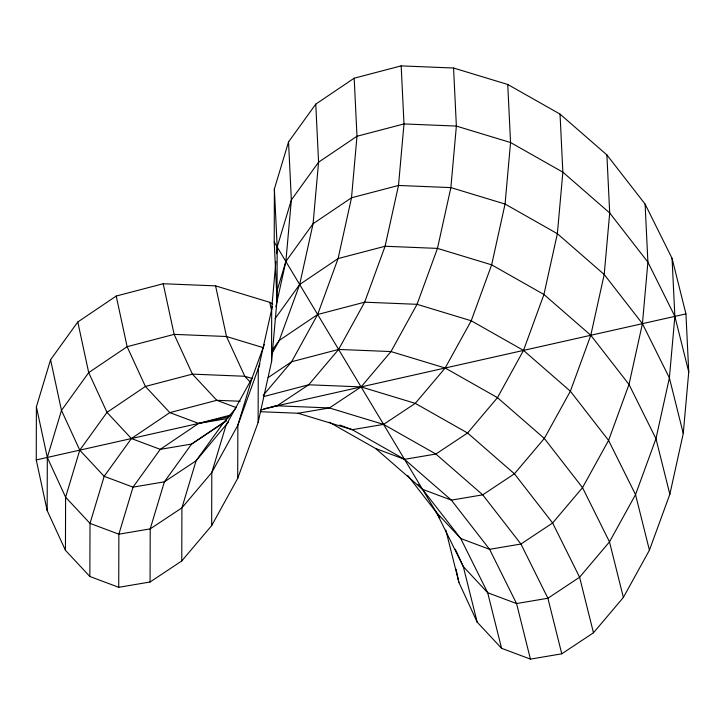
<?xml version="1.0" encoding="UTF-8"?>
<svg xmlns="http://www.w3.org/2000/svg" width="725" height="725" viewBox="0 0 725 725"><rect width="100%" height="100%" fill="white"/><g stroke="black" fill="none" stroke-linecap="round" stroke-linejoin="round"><path stroke-width="1.09" d="M445.821 530.075L458.889 582.374L477.168 622.132L501.573 648.304L530.428 659.116L561.775 653.823L593.476 632.78L623.373 597.436L649.419 550.193L669.846 494.26L683.258 433.468L688.75 371.943L685.941 313.889L672.057 258.327L645.096 204.097L606.888 154.905L560.035 114.106L507.745 84.472L453.56 68.023L401.179 65.884L354.181 78.2L315.765 104.128L288.541 141.91L274.376 188.962L277.186 247.017L277.032 300.132L271.549 361.657L258.127 422.448L237.7 478.382L211.655 525.625L181.757 560.969L150.066 582.012L118.719 587.304L89.855 576.493L65.449 550.32L47.17 510.563L36.25 459.931L36.395 406.816L50.569 359.763L77.793 321.982L116.208 296.054L163.207 283.738L215.579 285.877L269.763 302.325L272.673 303.965M47.17 510.563L47.315 457.448L36.395 406.816M65.449 550.32L65.603 497.205L79.768 450.153L106.992 412.371L145.408 386.443L192.415 374.127L244.787 376.266L252.373 378.568M89.855 576.493L90.009 523.377L104.173 476.325L131.397 438.543L169.813 412.616L216.811 400.3L240.22 401.251M118.719 587.304L118.864 534.189L133.028 487.137L160.252 449.355L198.668 423.418L230.369 415.117M150.066 582.012L150.211 528.888L164.376 481.835L191.599 444.062L226.273 420.654M181.757 560.969L181.912 507.853L196.076 460.801L223.3 423.019L235.697 408.365M211.655 525.625L211.8 472.51L225.973 425.457L252.019 378.205L264.353 344.438M237.7 478.382L237.854 425.258L252.019 378.205M258.127 422.448L258.281 369.333L272.337 306.403M271.549 361.657L271.694 308.542L275.89 261.562M277.032 300.132L274.222 242.078L274.376 188.962M276.587 253.732L277.186 247.017L291.35 199.964L318.574 162.183L356.99 136.255L403.988 123.939L456.369 126.078L510.554 142.526L562.854 172.16L609.698 212.96L647.905 262.151L674.866 316.381L688.75 371.943M275.862 306.802L285.858 261.489L291.35 199.964L288.541 141.91M276.524 292.501L285.858 261.489L313.082 223.708L351.507 197.78L398.505 185.464L450.877 187.603L505.062 204.042L557.362 233.686L604.206 274.485L642.423 323.676L669.383 377.906L683.258 433.468M259.885 363.986L237.854 425.258L211.8 472.51L181.912 507.853L150.211 528.888L118.864 534.189L90.009 523.377L65.603 497.205L47.315 457.448L61.489 410.395L88.704 372.614L127.129 346.686L174.127 334.37L226.499 336.509L263.347 347.692M271.639 354.208L279.243 340.424L299.67 284.499L313.082 223.708L318.574 162.183L315.765 104.128M275.038 318.683L299.67 284.499L338.086 258.571L385.084 246.255L437.465 248.394L491.65 264.843L543.94 294.477L590.793 335.276L629.001 384.468L655.962 438.697L669.846 494.26M272.111 350.32L279.243 340.424L317.659 314.496L364.657 302.18L417.038 304.319L471.214 320.767L523.513 350.402L570.367 391.21L608.574 440.401L635.535 494.622L649.419 550.193M228.565 421.859L196.076 460.801L164.376 481.835L133.028 487.137L104.173 476.325L79.768 450.153L61.489 410.395L50.569 359.763M263.175 395.37L291.613 361.748L317.659 314.496L338.086 258.571L351.507 197.78L356.99 136.255L354.181 78.2M268.187 377.553L291.613 361.748L338.611 349.432L390.983 351.571L445.168 368.01L497.468 397.653L544.321 438.453L582.528 487.644L609.489 541.874L623.373 597.436M226.109 421.125L191.599 444.062L160.252 449.355L131.397 438.543L106.992 412.371L88.704 372.614L77.793 321.982M263.909 396.521L308.714 384.776L361.095 386.914L415.28 403.363L467.58 432.997L514.424 473.797L552.631 522.988L579.601 577.218L593.476 632.78M260.619 410.105L277.022 405.81L329.395 407.948L383.579 424.397L435.879 454.031L482.723 494.84L520.94 544.031L547.901 598.252L561.775 653.823M36.25 459.931L229.571 416.476M263.773 408.791L685.941 313.889M271.612 406.725L277.022 405.81L308.714 384.776L338.611 349.432L364.657 302.18L385.084 246.255L398.505 185.464L403.988 123.939L401.179 65.884M227.858 418.488L198.668 423.418L169.813 412.616L145.408 386.443L127.129 346.686L116.208 296.054M260.157 411.7L298.048 413.25L329.395 407.948L361.095 386.914L390.983 351.571L417.038 304.319L437.465 248.394L450.877 187.603L456.369 126.078L453.56 68.023M298.048 413.25L352.232 429.689L404.532 459.333L451.376 500.132L489.593 549.323L516.553 603.553L530.428 659.116M339.862 425.058L352.232 429.689L383.579 424.397L415.28 403.363L445.168 368.01L471.214 320.767L491.65 264.843L505.062 204.042L510.554 142.526L507.745 84.472M329.186 422.177L375.668 448.521L404.532 459.333L435.879 454.031L467.58 432.997L497.468 397.653L523.513 350.402L543.94 294.477L557.362 233.686L562.854 172.16L560.035 114.106M236.395 407.631L216.811 400.3L192.415 374.127L174.127 334.37L163.207 283.738M375.668 448.521L422.521 489.321L460.728 538.512L487.689 592.742L501.573 648.304M417.944 484.418L422.521 489.321L451.376 500.132L482.723 494.84L514.424 473.797L544.321 438.453L570.367 391.21L590.793 335.276L604.206 274.485L609.698 212.96L606.888 154.905M250.125 381.984L244.787 376.266L226.499 336.509L215.579 285.877M407.849 475.673L436.323 512.339L460.728 538.512L489.593 549.323L520.94 544.031L552.631 522.988L582.528 487.644L608.574 440.401L629.001 384.468L642.423 323.676L647.905 262.151L645.096 204.097M274.222 242.078L439.794 518.13M455.318 549.233L463.293 566.569L477.168 622.132M435.39 510.3L463.293 566.569L487.689 592.742L516.553 603.553L547.901 598.252L579.601 577.218L609.489 541.874L635.535 494.622L655.962 438.697L669.383 377.906L674.866 316.381L672.057 258.327M456.034 569.17L458.889 582.374M269.763 302.325L271.431 310.028"/></g></svg>
